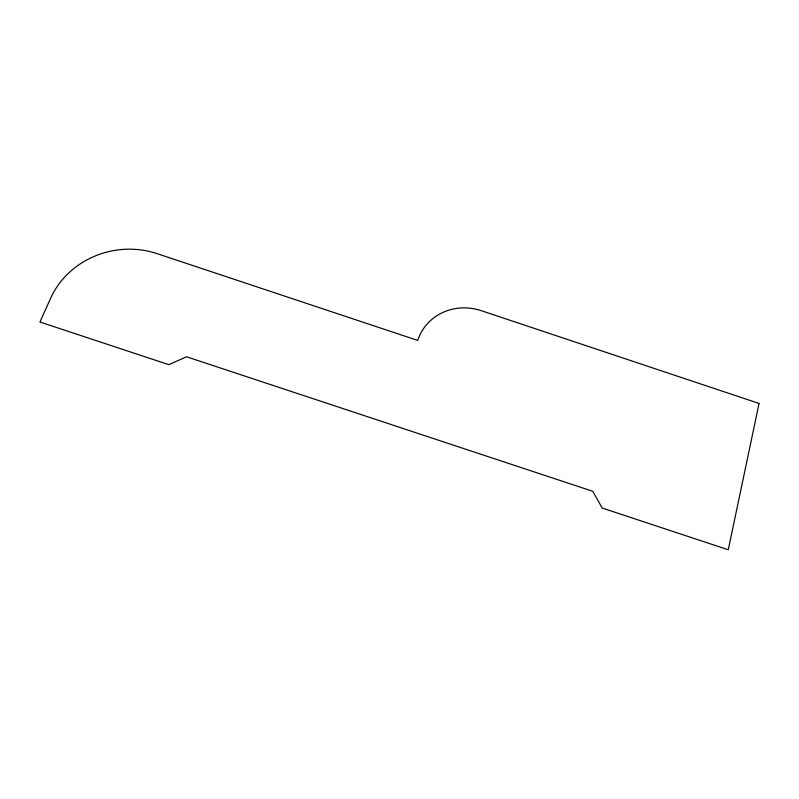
<?xml version="1.0" encoding="UTF-8"?>
<svg xmlns="http://www.w3.org/2000/svg" width="799" height="799" viewBox="0 0 799 799"><rect width="100%" height="100%" fill="white"/><g stroke="black" fill="none" stroke-linecap="round" stroke-linejoin="round"><path stroke-width="1.2" d="M759.05 403.445L728.259 549.752L602.196 508.044L592.768 491.295L186.517 356.773L168.829 364.664L39.95 322.017L50.697 298.127A82.667 75.735 -11.3 0 1 156.944 253.593L417.717 340.424A52.095 48.929 28.6 0 1 481.278 310.681L759.05 403.445"/></g></svg>
